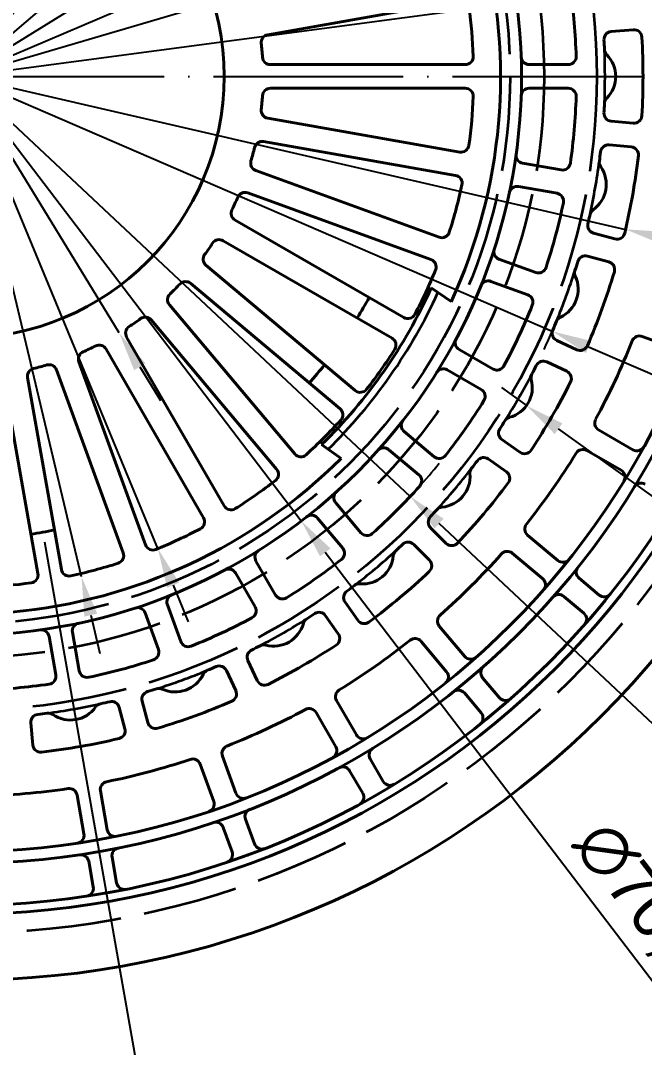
# Model space of a CAD drawing. Header units: millimetres. Extents: x 3180 to 3591, y 1531 to 1821.
# Drawn here: x 3494.5 to 3534, y 1628.3 to 1693.2 of the extents above; entities that cross this region are included whole.
import ezdxf

# ---------------------------------------------------------------- set-up
doc = ezdxf.new("R2010")
doc.units = ezdxf.units.MM
doc.linetypes.add('ACAD_ISO02W100', pattern=[15, 12, -3])
doc.linetypes.add('ACAD_ISO04W100', pattern=[30, 24, -3, 0, -3])
for name, color, linetype, lineweight in [('AM_0', 7, 'Continuous', 40), ('AM_4', 1, 'ACAD_ISO04W100', 25), ('AM_5', 3, 'Continuous', 25), ('AM_7', 4, 'Continuous', 35), ('AM_8', 40, 'ACAD_ISO02W100', 35)]:
    doc.layers.add(name, color=color, linetype=linetype, lineweight=lineweight)
doc.styles.get("Standard").update_dxf_attribs({"font": 'arial.ttf'})
doc.dimstyles.new('ISO-25', dxfattribs={"dimtxt": 3, "dimasz": 2.5, "dimexe": 1.25, "dimexo": 0.625, "dimtad": 1, "dimtxsty": 'Standard', "dimcen": 2.5, "dimadec": 0, "dimazin": 0, "dimtfac": 1, "dimtmove": 0, "dimatfit": 3, "dimfxl": 1, "dimarcsym": 0})

# ---------------------------------------------------------------- blocks, each defined once
blk = doc.blocks.new('*D16')
at = {"layer": 'AM_5', "color": 0, "lineweight": -2}
for p, q in [((3543.353, 1755.124), (3528.158, 1736.161)), ((3455.15, 1645.054), (3526.594, 1734.21)), ((3453.587, 1643.103), (3452.023, 1641.153))]:
    blk.add_line(p, q, dxfattribs=at)
at = {"layer": 'AM_5', "color": 0}
for points in [[(3527.832, 1736.422), (3528.483, 1735.901), (3526.594, 1734.21)], [(3453.261, 1643.364), (3453.912, 1642.843), (3455.15, 1645.054)]]:
    blk.add_solid(points, dxfattribs=at)
at = {"layer": 'Defpoints', "color": 0}
for p in [(3526.594, 1734.21), (3455.15, 1645.054)]:
    blk.add_point(p, dxfattribs=at)
at = {"layer": 'AM_5', "color": 0, "insert": (3536.108, 1750.043), "char_height": 3, "attachment_point": 5, "rotation": 51.29332}
blk.add_mtext('∅114,25', dxfattribs=at)
blk = doc.blocks.new('*D17')
at = {"layer": 'AM_5', "color": 0, "lineweight": -2}
for p, q in [((3548.47, 1738.975), (3532.982, 1725.707)), ((3450.66, 1655.184), (3531.084, 1724.081)), ((3448.762, 1653.557), (3446.863, 1651.931))]:
    blk.add_line(p, q, dxfattribs=at)
at = {"layer": 'AM_5', "color": 0}
for points in [[(3532.711, 1726.024), (3533.254, 1725.391), (3531.084, 1724.081)], [(3448.491, 1653.874), (3449.033, 1653.241), (3450.66, 1655.184)]]:
    blk.add_solid(points, dxfattribs=at)
at = {"layer": 'Defpoints', "color": 0}
for p in [(3531.084, 1724.081), (3450.66, 1655.184)]:
    blk.add_point(p, dxfattribs=at)
at = {"layer": 'AM_5', "color": 0, "insert": (3541.298, 1736.093), "char_height": 3, "attachment_point": 5, "rotation": 40.58606}
blk.add_mtext('∅105,9', dxfattribs=at)
blk = doc.blocks.new('*D18')
at = {"layer": 'AM_5', "color": 0, "lineweight": -2}
for p, q in [((3555.195, 1729.475), (3537.544, 1718.542)), ((3446.326, 1662.039), (3535.419, 1717.225)), ((3444.2, 1660.723), (3442.075, 1659.406))]:
    blk.add_line(p, q, dxfattribs=at)
at = {"layer": 'AM_5', "color": 0}
for points in [[(3537.324, 1718.896), (3537.763, 1718.187), (3535.419, 1717.225)], [(3443.981, 1661.077), (3444.42, 1660.369), (3446.326, 1662.039)]]:
    blk.add_solid(points, dxfattribs=at)
at = {"layer": 'Defpoints', "color": 0}
for p in [(3535.419, 1717.225), (3446.326, 1662.039)]:
    blk.add_point(p, dxfattribs=at)
at = {"layer": 'AM_5', "color": 0, "insert": (3547.666, 1727.725), "char_height": 3, "attachment_point": 5, "rotation": 31.77487}
blk.add_mtext('∅104,8', dxfattribs=at)
blk = doc.blocks.new('*D19')
at = {"layer": 'AM_5', "color": 0, "lineweight": -2}
for p, q in [((3558.87, 1718.598), (3538.942, 1710.109)), ((3445.102, 1670.135), (3536.642, 1709.129)), ((3442.802, 1669.155), (3440.502, 1668.176))]:
    blk.add_line(p, q, dxfattribs=at)
at = {"layer": 'AM_5', "color": 0}
for points in [[(3538.779, 1710.493), (3539.106, 1709.726), (3536.642, 1709.129)], [(3442.638, 1669.539), (3442.965, 1668.772), (3445.102, 1670.135)]]:
    blk.add_solid(points, dxfattribs=at)
at = {"layer": 'Defpoints', "color": 0}
for p in [(3536.642, 1709.129), (3445.102, 1670.135)]:
    blk.add_point(p, dxfattribs=at)
at = {"layer": 'AM_5', "color": 0, "insert": (3552.228, 1718.461), "char_height": 3, "attachment_point": 5, "rotation": 23.07293}
blk.add_mtext('∅99,5', dxfattribs=at)
blk = doc.blocks.new('*D20')
at = {"layer": 'AM_5', "color": 0, "lineweight": -2}
for p, q in [((3560.388, 1710.103), (3540.275, 1704.18)), ((3443.868, 1675.791), (3537.876, 1703.474)), ((3441.47, 1675.084), (3439.071, 1674.378))]:
    blk.add_line(p, q, dxfattribs=at)
at = {"layer": 'AM_5', "color": 0}
for points in [[(3540.157, 1704.58), (3540.392, 1703.78), (3537.876, 1703.474)], [(3441.352, 1675.484), (3441.587, 1674.685), (3443.868, 1675.791)]]:
    blk.add_solid(points, dxfattribs=at)
at = {"layer": 'Defpoints', "color": 0}
for p in [(3537.876, 1703.474), (3443.868, 1675.791)]:
    blk.add_point(p, dxfattribs=at)
at = {"layer": 'AM_5', "color": 0, "insert": (3555.526, 1711.007), "char_height": 3, "attachment_point": 5, "rotation": 16.4084}
blk.add_mtext('∅98', dxfattribs=at)
blk = doc.blocks.new('*D21')
at = {"layer": 'AM_5', "color": 0, "lineweight": -2}
for p, q in [((3561.642, 1699.084), (3538.45, 1695.987)), ((3445.773, 1683.609), (3535.972, 1695.656)), ((3443.295, 1683.278), (3440.817, 1682.947))]:
    blk.add_line(p, q, dxfattribs=at)
at = {"layer": 'AM_5', "color": 0}
for points in [[(3538.394, 1696.4), (3538.505, 1695.574), (3535.972, 1695.656)], [(3443.239, 1683.691), (3443.35, 1682.865), (3445.773, 1683.609)]]:
    blk.add_solid(points, dxfattribs=at)
at = {"layer": 'Defpoints', "color": 0}
for p in [(3535.972, 1695.656), (3445.773, 1683.609)]:
    blk.add_point(p, dxfattribs=at)
at = {"layer": 'AM_5', "color": 0, "insert": (3557.265, 1700.76), "char_height": 3, "attachment_point": 5, "rotation": 7.60741}
blk.add_mtext('∅91', dxfattribs=at)
blk = doc.blocks.new('*D23')
at = {"layer": 'AM_5', "color": 0, "lineweight": -2}
for p, q in [((3446.537, 1699.86), (3444.101, 1700.422)), ((3448.973, 1699.298), (3532.772, 1679.966)), ((3559.739, 1673.745), (3535.208, 1679.404))]:
    blk.add_line(p, q, dxfattribs=at)
at = {"layer": 'AM_5', "color": 0}
for points in [[(3446.63, 1700.266), (3446.443, 1699.454), (3448.973, 1699.298)], [(3535.301, 1679.81), (3535.114, 1678.998), (3532.772, 1679.966)]]:
    blk.add_solid(points, dxfattribs=at)
at = {"layer": 'Defpoints', "color": 0}
for p in [(3448.973, 1699.298), (3532.772, 1679.966)]:
    blk.add_point(p, dxfattribs=at)
at = {"layer": 'AM_5', "color": 0, "insert": (3555.951, 1676.918), "char_height": 3, "attachment_point": 5, "rotation": 347.00918}
blk.add_mtext('∅86', dxfattribs=at)
blk = doc.blocks.new('*D24')
at = {"layer": 'AM_5', "color": 0, "lineweight": -2}
for p, q in [((3451.31, 1706.733), (3449.015, 1707.725)), ((3453.605, 1705.742), (3528.139, 1673.523)), ((3557.263, 1660.934), (3530.434, 1672.531))]:
    blk.add_line(p, q, dxfattribs=at)
blk.add_arc((3490.872, 1689.632), 40.6, 334.85898, 336.70968, dxfattribs=at)
at = {"layer": 'AM_5', "color": 0}
for points in [[(3451.475, 1707.116), (3451.145, 1706.351), (3453.605, 1705.742)], [(3530.599, 1672.914), (3530.269, 1672.149), (3528.139, 1673.523)]]:
    blk.add_solid(points, dxfattribs=at)
at = {"layer": 'Defpoints', "color": 0}
for p in [(3453.605, 1705.742), (3528.139, 1673.523)]:
    blk.add_point(p, dxfattribs=at)
at = {"layer": 'AM_5', "color": 0, "insert": (3552.612, 1665.643), "char_height": 3, "attachment_point": 5, "rotation": 336.62301}
blk.add_mtext('∅81,2', dxfattribs=at)
blk = doc.blocks.new('*D25')
at = {"layer": 'AM_5', "color": 0, "lineweight": -2}
for p, q in [((3524.927, 1669.971), (3526.51, 1668.829)), ((3549.956, 1651.929), (3528.538, 1667.367))]:
    blk.add_line(p, q, dxfattribs=at)
at = {"layer": 'AM_5', "color": 0}
blk.add_solid([(3528.782, 1667.705), (3528.295, 1667.029), (3526.51, 1668.829)], dxfattribs=at)
at = {"layer": 'Defpoints', "color": 0}
for p in [(3524.927, 1669.971), (3526.51, 1668.829)]:
    blk.add_point(p, dxfattribs=at)
at = {"layer": 'AM_5', "color": 0, "insert": (3546.535, 1657.388), "char_height": 3, "attachment_point": 5, "rotation": 324.21471}
blk.add_mtext('R1,95', dxfattribs=at)
blk = doc.blocks.new('*D26')
at = {"layer": 'AM_5', "color": 0, "lineweight": -2}
for p, q in [((3460.754, 1717.892), (3458.931, 1719.603)), ((3462.577, 1716.182), (3519.167, 1663.083)), ((3543.471, 1640.278), (3520.99, 1661.372))]:
    blk.add_line(p, q, dxfattribs=at)
blk.add_arc((3490.872, 1689.632), 38.8, 314.97695, 320.94736, dxfattribs=at)
at = {"layer": 'AM_5', "color": 0}
for points in [[(3461.039, 1718.196), (3460.469, 1717.588), (3462.577, 1716.182)], [(3521.275, 1661.676), (3520.705, 1661.068), (3519.167, 1663.083)]]:
    blk.add_solid(points, dxfattribs=at)
at = {"layer": 'Defpoints', "color": 0}
for p in [(3462.577, 1716.182), (3519.167, 1663.083)]:
    blk.add_point(p, dxfattribs=at)
at = {"layer": 'AM_5', "color": 0, "insert": (3540.68, 1646.294), "char_height": 3, "attachment_point": 5, "rotation": 316.8228}
blk.add_mtext('∅77,6', dxfattribs=at)
blk = doc.blocks.new('*D27')
at = {"layer": 'AM_5', "color": 0, "lineweight": -2}
for p, q in [((3467.944, 1719.716), (3466.429, 1721.704)), ((3469.459, 1717.728), (3512.285, 1661.537)), ((3537.03, 1629.068), (3513.8, 1659.548))]:
    blk.add_line(p, q, dxfattribs=at)
at = {"layer": 'AM_5', "color": 0}
for points in [[(3468.275, 1719.969), (3467.613, 1719.463), (3469.459, 1717.728)], [(3514.132, 1659.801), (3513.469, 1659.296), (3512.285, 1661.537)]]:
    blk.add_solid(points, dxfattribs=at)
at = {"layer": 'Defpoints', "color": 0}
for p in [(3469.459, 1717.728), (3512.285, 1661.537)]:
    blk.add_point(p, dxfattribs=at)
at = {"layer": 'AM_5', "color": 0, "insert": (3534.557, 1636.4), "char_height": 3, "attachment_point": 5, "rotation": 307.31251}
blk.add_mtext('∅70,65', dxfattribs=at)
blk = doc.blocks.new('*D64')
at = {"layer": 'AM_5', "color": 0, "lineweight": -2}
for p, q in [((3474.867, 1756.802), (3482.76, 1723.679)), ((3498.405, 1658.017), (3483.339, 1721.247)), ((3498.985, 1655.585), (3499.564, 1653.154))]:
    blk.add_line(p, q, dxfattribs=at)
blk.add_arc((3490.872, 1689.632), 32.5, 96.83025, 105.60591, dxfattribs=at)
at = {"layer": 'AM_5', "color": 0}
for points in [[(3483.165, 1723.776), (3482.354, 1723.583), (3483.339, 1721.247)], [(3499.39, 1655.682), (3498.579, 1655.489), (3498.405, 1658.017)]]:
    blk.add_solid(points, dxfattribs=at)
at = {"layer": 'Defpoints', "color": 0}
for p in [(3483.339, 1721.247), (3498.405, 1658.017)]:
    blk.add_point(p, dxfattribs=at)
at = {"layer": 'AM_5', "color": 0, "insert": (3478.071, 1753.025), "char_height": 3, "attachment_point": 5, "rotation": 283.40222}
blk.add_mtext('∅65', dxfattribs=at)
blk = doc.blocks.new('*D65')
at = {"layer": 'AM_5', "color": 0, "lineweight": -2}
for p, q in [((3463.426, 1755.923), (3477.56, 1721.785)), ((3503.228, 1659.789), (3478.516, 1719.476)), ((3504.184, 1657.479), (3505.14, 1655.169))]:
    blk.add_line(p, q, dxfattribs=at)
at = {"layer": 'AM_5', "color": 0}
for points in [[(3477.945, 1721.945), (3477.175, 1721.626), (3478.516, 1719.476)], [(3504.569, 1657.638), (3503.799, 1657.32), (3503.228, 1659.789)]]:
    blk.add_solid(points, dxfattribs=at)
at = {"layer": 'Defpoints', "color": 0}
for p in [(3478.516, 1719.476), (3503.228, 1659.789)]:
    blk.add_point(p, dxfattribs=at)
at = {"layer": 'AM_5', "color": 0, "insert": (3468.068, 1751.187), "char_height": 3, "attachment_point": 5, "rotation": 292.49056}
blk.add_mtext('∅64,6', dxfattribs=at)
blk = doc.blocks.new('*D66')
at = {"layer": 'AM_5', "color": 0, "lineweight": -2}
for p, q in [((3453.558, 1750.696), (3479.662, 1707.978)), ((3500.779, 1673.42), (3480.965, 1705.845)), ((3502.083, 1671.286), (3503.386, 1669.153))]:
    blk.add_line(p, q, dxfattribs=at)
blk.add_arc((3490.872, 1689.632), 19, 118.2094, 125.19696, dxfattribs=at)
at = {"layer": 'AM_5', "color": 0}
for points in [[(3480.017, 1708.195), (3479.306, 1707.761), (3480.965, 1705.845)], [(3502.438, 1671.504), (3501.727, 1671.069), (3500.779, 1673.42)]]:
    blk.add_solid(points, dxfattribs=at)
at = {"layer": 'Defpoints', "color": 0}
for p in [(3480.965, 1705.845), (3500.779, 1673.42)]:
    blk.add_point(p, dxfattribs=at)
at = {"layer": 'AM_5', "color": 0, "insert": (3457.769, 1748.102), "char_height": 3, "attachment_point": 5, "rotation": 301.42751}
blk.add_mtext('∅38', dxfattribs=at)
blk = doc.blocks.new('*D69')
at = {"layer": 'AM_5', "color": 0, "lineweight": -2}
for p, q in [((3496.06, 1660.211), (3504.472, 1612.505)), ((3490.872, 1623.752), (3490.872, 1611.316)), ((3488.372, 1612.606), (3471.777, 1613.145))]:
    blk.add_line(p, q, dxfattribs=at)
for start, end in [(271.85872, 278.14128), (268.14128, 270)]:
    blk.add_arc((3490.872, 1689.632), 77.067, start, end, dxfattribs=at)
at = {"layer": 'AM_5', "color": 0}
for points in [[(3501.72, 1613.754), (3501.852, 1612.931), (3504.255, 1613.736)], [(3493.379, 1612.189), (3493.365, 1613.023), (3490.872, 1612.566)]]:
    blk.add_solid(points, dxfattribs=at)
at = {"layer": 'Defpoints', "color": 0}
for p in [(3490.872, 1754.888), (3490.872, 1689.632), (3495.951, 1660.827), (3490.872, 1624.377), (3499.819, 1613.087)]:
    blk.add_point(p, dxfattribs=at)
at = {"layer": 'AM_5', "color": 0, "insert": (3480.159, 1615.466), "char_height": 3, "attachment_point": 5, "rotation": 358.14128}
blk.add_mtext('(36x)10%%d', dxfattribs=at)

msp = doc.modelspace()

# ---------------------------------------------------------------- linework, layer by layer
at = {"layer": 'AM_0'}
for p, q in [((3522.295, 1694.411), (3510.167, 1692.273)), ((3533.257, 1692.588), (3531.862, 1692.466)), ((3522.647, 1690.382), (3510.332, 1690.382)), ((3529.152, 1690.382), (3526.675, 1690.382)), ((3522.647, 1688.882), (3510.332, 1688.882)), ((3529.152, 1688.882), (3526.675, 1688.882)), ((3522.295, 1684.853), (3510.167, 1686.992)), ((3533.257, 1686.677), (3531.862, 1686.799)), ((3522.035, 1683.376), (3509.906, 1685.514)), ((3533.127, 1685.183), (3531.731, 1685.305)), ((3520.988, 1679.469), (3509.415, 1683.681)), ((3528.701, 1683.724), (3526.262, 1684.154)), ((3528.44, 1682.246), (3526.001, 1682.677)), ((3520.475, 1678.06), (3508.902, 1682.272)), ((3518.765, 1674.394), (3508.1, 1680.552)), ((3532.1, 1679.362), (3530.747, 1679.724)), ((3518.015, 1673.095), (3507.35, 1679.253)), ((3527.1, 1677.245), (3524.773, 1678.092)), ((3531.712, 1677.913), (3530.359, 1678.275)), ((3515.696, 1669.782), (3506.261, 1677.698)), ((3514.731, 1668.633), (3505.297, 1676.549)), ((3526.587, 1675.835), (3524.26, 1676.682)), ((3521.749, 1675.398), (3520.499, 1676.273)), ((3511.871, 1665.773), (3503.955, 1675.207)), ((3510.722, 1664.809), (3502.806, 1674.243)), ((3507.409, 1662.489), (3501.252, 1673.155)), ((3529.69, 1672.358), (3528.421, 1672.95)), ((3536.176, 1672.345), (3533.825, 1673.2)), ((3506.11, 1661.739), (3499.953, 1672.405)), ((3524.398, 1671.142), (3522.254, 1672.38)), ((3502.445, 1660.03), (3498.233, 1671.602)), ((3529.057, 1670.999), (3527.787, 1671.591)), ((3501.035, 1659.517), (3496.823, 1671.089)), ((3523.648, 1669.843), (3521.504, 1671.081)), ((3495.651, 1658.209), (3493.513, 1670.338)), ((3497.128, 1658.47), (3494.99, 1670.598)), ((3520.678, 1665.601), (3518.781, 1667.193)), ((3533.235, 1666.04), (3531.07, 1667.29)), ((3514.809, 1665.486), (3513.559, 1666.361)), ((3526.101, 1665.88), (3524.954, 1666.684)), ((3519.714, 1664.452), (3517.817, 1666.044)), ((3525.241, 1664.651), (3524.093, 1665.455)), ((3532.485, 1664.741), (3530.32, 1665.991)), ((3516.052, 1660.79), (3514.46, 1662.688)), ((3514.903, 1659.826), (3513.311, 1661.723)), ((3521.441, 1660.124), (3520.451, 1661.114)), ((3528.495, 1659.042), (3526.579, 1660.649)), ((3520.381, 1659.063), (3519.39, 1660.053)), ((3510.662, 1656.856), (3509.423, 1659.001)), ((3527.531, 1657.893), (3525.615, 1659.5)), ((3509.363, 1656.106), (3508.124, 1658.251)), ((3531.1, 1656.856), (3529.836, 1657.917)), ((3515.853, 1655.264), (3515.05, 1656.411)), ((3530.136, 1655.707), (3528.872, 1656.768)), ((3530.531, 1655.376), (3531.495, 1656.525)), ((3503.26, 1653.404), (3502.413, 1655.732)), ((3504.669, 1653.917), (3503.822, 1656.245)), ((3514.624, 1654.403), (3513.821, 1655.551)), ((3498.258, 1652.064), (3497.828, 1654.503)), ((3522.611, 1652.974), (3521.004, 1654.889)), ((3496.781, 1651.804), (3496.351, 1654.243)), ((3521.462, 1652.009), (3519.855, 1653.925)), ((3509.505, 1651.448), (3508.913, 1652.717)), ((3508.146, 1650.814), (3507.554, 1652.083)), ((3524.798, 1650.368), (3523.737, 1651.633)), ((3523.649, 1649.404), (3522.588, 1650.668)), ((3502.592, 1648.792), (3502.229, 1650.145)), ((3515.764, 1648.019), (3514.513, 1650.185)), ((3523.98, 1649.009), (3525.129, 1649.974)), ((3501.143, 1648.404), (3500.78, 1649.757)), ((3514.464, 1647.269), (3513.214, 1649.435)), ((3495.322, 1647.378), (3495.2, 1648.773)), ((3508.159, 1644.329), (3507.304, 1646.679)), ((3506.75, 1643.816), (3505.894, 1646.166)), ((3517.464, 1645.074), (3516.639, 1646.503)), ((3516.165, 1644.324), (3515.34, 1645.753)), ((3498.553, 1641.755), (3498.118, 1644.218)), ((3500.03, 1642.015), (3499.596, 1644.478)), ((3516.423, 1643.878), (3517.722, 1644.628)), ((3507.913, 1640.62), (3507.348, 1642.171)), ((3509.323, 1641.133), (3508.758, 1642.684)), ((3500.62, 1638.666), (3500.334, 1640.291)), ((3508.089, 1640.136), (3509.499, 1640.649)), ((3499.143, 1638.405), (3498.857, 1640.031)), ((3499.233, 1637.898), (3500.71, 1638.159))]:
    msp.add_line(p, q, dxfattribs=at)
for radius in [57.125, 52.95, 52.4, 49.75, 49, 35.325, 16.542]:
    msp.add_circle((3490.872, 1689.632), radius, dxfattribs=at)
for centre, radius, start, end in [((3490.872, 1689.632), 34, 335.24986, 14.75014), ((3490.872, 1689.632), 38.8, 1.87028, 8.12972), ((3490.872, 1689.632), 32.3, 2.25277, 7.74723), ((3510.253, 1691.78), 0.5, 100, 186.32467), ((3531.906, 1691.967), 0.5, 95, 183.25716), ((3533.301, 1692.09), 0.5, 3.31459, 95), ((3490.872, 1689.632), 43, 356.68541, 3.31459), ((3490.872, 1689.632), 19, 3.67533, 6.32467), ((3490.872, 1689.632), 19, 3.67533, 6.32467), ((3490.872, 1689.632), 40.6, 2.40831, 3.25716), ((3510.332, 1690.882), 0.5, 183.67533, 270), ((3522.647, 1690.882), 0.5, 270, 2.25277), ((3526.675, 1690.882), 0.5, 181.99956, 270), ((3529.152, 1690.882), 0.5, 270, 1.87028), ((3531.936, 1691.359), 0.5, 182.40831, 224.7697), ((3530.195, 1689.632), 1.952, 315.2303, 44.7697), ((3510.332, 1688.382), 0.5, 90, 176.32467), ((3522.647, 1688.382), 0.5, 357.74723, 90), ((3526.675, 1688.382), 0.5, 90, 178.00044), ((3529.152, 1688.382), 0.5, 358.12972, 90), ((3490.872, 1689.632), 19, 353.67533, 356.32467), ((3490.872, 1689.632), 32.3, 352.25277, 357.74723), ((3490.872, 1689.632), 38.8, 351.87028, 358.12972), ((3531.936, 1687.905), 0.5, 135.2303, 177.59169), ((3510.253, 1687.484), 0.5, 173.67533, 260), ((3490.872, 1689.632), 40.6, 356.74284, 357.59169), ((3531.906, 1687.297), 0.5, 176.74284, 265), ((3533.301, 1687.175), 0.5, 265, 356.68541), ((3490.872, 1689.632), 19, 343.67533, 346.32467), ((3509.819, 1685.022), 0.5, 80, 166.32467), ((3522.382, 1685.346), 0.5, 260, 352.25277), ((3531.688, 1684.807), 0.5, 85, 173.25716), ((3533.083, 1684.685), 0.5, 353.31459, 85), ((3509.586, 1684.151), 0.5, 163.67533, 250), ((3526.348, 1684.646), 0.5, 171.99956, 260), ((3531.612, 1684.202), 0.5, 172.40831, 214.7697), ((3490.872, 1689.632), 40.6, 352.40831, 353.25716), ((3490.872, 1689.632), 43, 346.68541, 353.31459), ((3528.788, 1684.216), 0.5, 260, 351.87028), ((3529.597, 1682.804), 1.952, 305.2303, 34.7697), ((3521.948, 1682.884), 0.5, 347.74723, 80), ((3490.872, 1689.632), 32.3, 342.25277, 347.74723), ((3525.914, 1682.184), 0.5, 80, 168.00044), ((3490.872, 1689.632), 19, 333.67533, 336.32467), ((3508.731, 1681.802), 0.5, 70, 156.32467), ((3528.353, 1681.754), 0.5, 348.12972, 80), ((3508.35, 1680.985), 0.5, 153.67533, 240), ((3490.872, 1689.632), 38.8, 341.87028, 348.12972), ((3531.012, 1680.801), 0.5, 125.2303, 167.59169), ((3490.872, 1689.632), 40.6, 346.74284, 347.59169), ((3521.159, 1679.939), 0.5, 250, 342.25277), ((3530.877, 1680.207), 0.5, 166.74284, 255), ((3532.23, 1679.845), 0.5, 255, 346.68541), ((3490.872, 1689.632), 19, 323.67533, 326.32467), ((3507.1, 1678.82), 0.5, 60, 146.32467), ((3524.944, 1678.561), 0.5, 161.99956, 250), ((3506.583, 1678.081), 0.5, 143.67533, 230), ((3520.304, 1677.59), 0.5, 337.74723, 70), ((3490.872, 1689.632), 40.6, 342.40831, 343.25716), ((3530.23, 1677.792), 0.5, 75, 163.25716), ((3531.583, 1677.43), 0.5, 343.31459, 75), ((3490.872, 1689.632), 32.3, 332.25277, 337.74723), ((3527.271, 1677.714), 0.5, 250, 341.87028), ((3530.05, 1677.211), 0.5, 162.40831, 204.7697), ((3490.872, 1689.632), 43, 336.68541, 343.31459), ((3490.872, 1689.632), 19, 313.67533, 316.32467), ((3504.976, 1676.166), 0.5, 50, 136.32467), ((3524.089, 1676.212), 0.5, 70, 158.00044), ((3527.823, 1676.183), 1.952, 295.2303, 24.7697), ((3504.338, 1675.529), 0.5, 133.67533, 220), ((3490.872, 1689.632), 32.5, 314.27159, 335.72841), ((3526.416, 1675.365), 0.5, 338.12972, 70), ((3490.872, 1689.632), 29.25, 328.53072, 331.46928), ((3490.872, 1689.632), 38.8, 331.87028, 338.12972), ((3519.015, 1674.827), 0.5, 240, 332.25277), ((3490.872, 1689.632), 19, 303.67533, 306.32467), ((3502.423, 1673.922), 0.5, 40, 126.32467), ((3490.872, 1689.632), 40.6, 336.74284, 337.59169), ((3528.869, 1673.965), 0.5, 115.2303, 157.59169), ((3501.685, 1673.405), 0.5, 123.67533, 210), ((3528.632, 1673.404), 0.5, 156.74284, 245), ((3533.654, 1672.731), 0.5, 70, 158.44286), ((3490.872, 1689.632), 19, 293.67533, 296.32467), ((3499.519, 1672.155), 0.5, 30, 116.32467), ((3517.765, 1672.662), 0.5, 327.74723, 60), ((3522.504, 1672.813), 0.5, 151.99956, 240), ((3529.902, 1672.812), 0.5, 245, 336.68541), ((3490.872, 1689.632), 45.5, 331.55714, 338.44286), ((3498.702, 1671.773), 0.5, 113.67533, 200), ((3490.872, 1689.632), 32.3, 322.25277, 327.74723), ((3490.872, 1689.632), 19, 283.67533, 286.32467), ((3496.353, 1670.918), 0.5, 20, 106.32467), ((3490.872, 1689.632), 29.25, 318.53072, 321.46928), ((3524.648, 1671.575), 0.5, 240, 331.87028), ((3490.872, 1689.632), 40.6, 332.40831, 333.25716), ((3527.576, 1671.138), 0.5, 65, 153.25716), ((3495.482, 1670.685), 0.5, 103.67533, 190), ((3521.254, 1670.648), 0.5, 60, 148.00044), ((3527.298, 1670.596), 0.5, 152.40831, 194.7697), ((3528.845, 1670.546), 0.5, 333.31459, 65), ((3524.927, 1669.971), 1.952, 285.2303, 14.7697), ((3490.872, 1689.632), 43, 326.68541, 333.31459), ((3516.017, 1670.165), 0.5, 230, 322.25277), ((3523.398, 1669.41), 0.5, 328.12972, 60), ((3490.872, 1689.632), 38.8, 321.87028, 328.12972), ((3514.41, 1668.25), 0.5, 317.74723, 50), ((3525.571, 1667.605), 0.5, 105.2303, 147.59169), ((3490.872, 1689.632), 32.3, 312.25277, 317.74723), ((3519.102, 1667.576), 0.5, 141.99956, 230), ((3490.872, 1689.632), 40.6, 326.74284, 327.59169), ((3531.32, 1667.723), 0.5, 151.55714, 240), ((3525.241, 1667.093), 0.5, 146.74284, 235), ((3517.495, 1665.661), 0.5, 50, 138.00044), ((3533.485, 1666.473), 0.5, 240, 331.47686), ((3490.872, 1689.632), 34, 275.24986, 314.75014), ((3512.254, 1666.094), 0.5, 220, 312.25277), ((3521, 1665.984), 0.5, 230, 321.87028), ((3523.807, 1665.045), 0.5, 55, 143.25716), ((3526.388, 1666.29), 0.5, 235, 326.68541), ((3490.872, 1689.632), 45.5, 321.55714, 328.44286), ((3530.07, 1665.558), 0.5, 60, 148.44286), ((3510.339, 1664.487), 0.5, 307.74723, 40), ((3523.439, 1664.56), 0.5, 142.40831, 184.7697), ((3490.872, 1689.632), 40.6, 322.40831, 323.25716), ((3519.393, 1664.069), 0.5, 318.12972, 50), ((3520.995, 1664.356), 1.952, 275.2303, 4.7697), ((3524.954, 1664.242), 0.5, 323.31459, 55), ((3532.235, 1664.308), 0.5, 328.52314, 60), ((3490.872, 1689.632), 32.3, 302.25277, 307.74723), ((3490.872, 1689.632), 38.8, 311.87028, 318.12972), ((3490.872, 1689.632), 43, 316.68541, 323.31459), ((3533.751, 1663.433), 0.5, 60, 148.57458), ((3514.843, 1663.009), 0.5, 131.99956, 220), ((3507.842, 1662.739), 0.5, 210, 302.25277), ((3490.872, 1689.632), 40.6, 316.74284, 317.59169), ((3521.219, 1661.914), 0.5, 95.2303, 137.59169), ((3505.677, 1661.489), 0.5, 297.74723, 30), ((3512.928, 1661.402), 0.5, 40, 128.00044), ((3520.805, 1661.468), 0.5, 136.74284, 225), ((3490.872, 1689.632), 29.25, 278.53072, 281.46928), ((3490.872, 1689.632), 32.3, 292.25277, 297.74723), ((3526.901, 1661.033), 0.5, 141.55714, 230), ((3516.436, 1661.112), 0.5, 220, 311.87028), ((3502.915, 1660.201), 0.5, 200, 292.25277), ((3509.856, 1659.251), 0.5, 121.99956, 210), ((3514.52, 1659.505), 0.5, 308.12972, 40), ((3518.59, 1659.286), 0.5, 132.40831, 174.7697), ((3490.872, 1689.632), 40.6, 312.40831, 313.25716), ((3519.037, 1659.7), 0.5, 45, 133.25716), ((3521.795, 1660.477), 0.5, 225, 316.68541), ((3525.294, 1659.117), 0.5, 50, 138.44286), ((3500.565, 1659.346), 0.5, 287.74723, 20), ((3490.872, 1689.632), 38.8, 301.87028, 308.12972), ((3516.148, 1659.509), 1.952, 265.2303, 354.7697), ((3520.027, 1658.709), 0.5, 313.31459, 45), ((3490.872, 1689.632), 45.5, 311.55714, 318.44286), ((3528.816, 1659.425), 0.5, 230, 321.47686), ((3497.621, 1658.557), 0.5, 190, 282.25277), ((3490.872, 1689.632), 32.3, 282.25277, 287.74723), ((3507.691, 1658.001), 0.5, 30, 118.00044), ((3490.872, 1689.632), 43, 306.68541, 313.31459), ((3530.157, 1658.3), 0.5, 141.42542, 230), ((3495.159, 1658.123), 0.5, 277.74723, 10), ((3527.209, 1657.51), 0.5, 318.52314, 50), ((3490.872, 1689.632), 32.3, 272.25277, 277.74723), ((3515.459, 1656.698), 0.5, 126.74284, 215), ((3490.872, 1689.632), 40.6, 306.74284, 307.59169), ((3515.944, 1657.066), 0.5, 85.2303, 127.59169), ((3504.292, 1656.416), 0.5, 111.99956, 200), ((3511.095, 1657.106), 0.5, 210, 301.87028), ((3528.55, 1656.385), 0.5, 50, 138.57458), ((3531.422, 1657.239), 0.5, 230, 321.38009), ((3501.943, 1655.561), 0.5, 20, 108.00044), ((3508.93, 1655.856), 0.5, 298.12972, 30), ((3513.411, 1655.264), 0.5, 35, 123.25716), ((3529.815, 1655.324), 0.5, 318.61991, 50), ((3498.32, 1654.59), 0.5, 101.99956, 190), ((3490.872, 1689.632), 38.8, 291.87028, 298.12972), ((3510.533, 1655.578), 1.952, 255.2303, 344.7697), ((3512.9, 1654.934), 0.5, 122.40831, 164.7697), ((3490.872, 1689.632), 40.6, 302.40831, 303.25716), ((3516.262, 1655.55), 0.5, 215, 306.68541), ((3521.387, 1655.211), 0.5, 131.55714, 220), ((3495.858, 1654.156), 0.5, 10, 98.00044), ((3505.139, 1654.088), 0.5, 200, 291.87028), ((3514.215, 1654.116), 0.5, 303.31459, 35), ((3490.872, 1689.632), 45.5, 301.55714, 308.44286), ((3519.472, 1653.604), 0.5, 40, 128.44286), ((3502.79, 1653.233), 0.5, 288.12972, 20), ((3509.367, 1652.929), 0.5, 116.74284, 205), ((3490.872, 1689.632), 40.6, 296.74284, 297.59169), ((3509.908, 1653.207), 0.5, 75.2303, 117.59169), ((3490.872, 1689.632), 43, 296.68541, 303.31459), ((3490.872, 1689.632), 38.8, 281.87028, 288.12972), ((3522.994, 1653.295), 0.5, 220, 311.47686), ((3498.75, 1652.151), 0.5, 190, 281.87028), ((3504.321, 1652.681), 1.952, 245.2303, 334.7697), ((3506.54, 1651.636), 0.5, 112.40831, 154.7697), ((3490.872, 1689.632), 40.6, 292.40831, 293.25716), ((3507.101, 1651.872), 0.5, 25, 113.25716), ((3521.079, 1651.688), 0.5, 308.52314, 40), ((3524.12, 1651.954), 0.5, 131.42542, 220), ((3490.872, 1689.632), 38.8, 271.87028, 278.12972), ((3496.288, 1651.717), 0.5, 278.12972, 10), ((3509.958, 1651.659), 0.5, 205, 296.68541), ((3502.712, 1650.275), 0.5, 106.74284, 195), ((3490.872, 1689.632), 40.6, 286.74284, 287.59169), ((3503.294, 1650.454), 0.5, 65.2303, 107.59169), ((3507.693, 1650.603), 0.5, 293.31459, 25), ((3514.946, 1650.435), 0.5, 121.55714, 210), ((3522.205, 1650.347), 0.5, 40, 128.57458), ((3499.704, 1649.492), 0.5, 102.40831, 144.7697), ((3490.872, 1689.632), 40.6, 282.40831, 283.25716), ((3500.297, 1649.628), 0.5, 15, 103.25716), ((3490.872, 1689.632), 43, 286.68541, 293.31459), ((3525.181, 1650.69), 0.5, 220, 311.38009), ((3495.698, 1648.817), 0.5, 96.74284, 185), ((3490.872, 1689.632), 40.6, 276.74284, 277.59169), ((3496.302, 1648.893), 0.5, 55.2303, 97.59169), ((3497.7, 1650.907), 1.952, 235.2303, 324.7697), ((3490.872, 1689.632), 45.5, 291.55714, 298.44286), ((3512.781, 1649.185), 0.5, 30, 118.44286), ((3523.266, 1649.083), 0.5, 308.61991, 40), ((3503.075, 1648.922), 0.5, 195, 286.68541), ((3500.66, 1648.275), 0.5, 283.31459, 15), ((3516.197, 1648.269), 0.5, 210, 301.47686), ((3495.82, 1647.421), 0.5, 185, 276.68541), ((3490.872, 1689.632), 43, 276.68541, 283.31459), ((3507.774, 1646.85), 0.5, 111.55714, 200), ((3514.031, 1647.019), 0.5, 298.52314, 30), ((3517.072, 1646.753), 0.5, 121.42542, 210), ((3490.872, 1689.632), 45.5, 281.55714, 288.44286), ((3505.425, 1645.995), 0.5, 20, 108.44286), ((3514.907, 1645.503), 0.5, 30, 118.57458), ((3500.088, 1644.565), 0.5, 101.55714, 190), ((3517.897, 1645.324), 0.5, 210, 301.38009), ((3490.872, 1689.632), 45.5, 271.55714, 278.44286), ((3497.626, 1644.131), 0.5, 10, 98.44286), ((3508.629, 1644.5), 0.5, 200, 291.47686), ((3515.732, 1644.074), 0.5, 298.61991, 30), ((3506.28, 1643.645), 0.5, 288.52314, 20), ((3509.228, 1642.855), 0.5, 111.42542, 200), ((3506.879, 1642), 0.5, 20, 108.57458), ((3498.06, 1641.668), 0.5, 278.52314, 10), ((3500.522, 1642.102), 0.5, 190, 281.47686), ((3500.826, 1640.378), 0.5, 101.42542, 190), ((3509.792, 1641.304), 0.5, 200, 291.38009), ((3498.364, 1639.944), 0.5, 10, 98.57458), ((3507.443, 1640.449), 0.5, 288.61991, 20), ((3498.651, 1638.319), 0.5, 278.61991, 10), ((3501.113, 1638.753), 0.5, 190, 281.38009)]:
    msp.add_arc(centre, radius, start, end, dxfattribs=at)
at = {"layer": 'AM_4', "ltscale": 0.5}
msp.add_line((3219.828, 1689.632), (3556.128, 1689.632), dxfattribs=at)
at = {"layer": 'AM_7'}
for radius, start, end in [(40.6, 357.59169, 2.40831), (40.6, 347.59169, 352.40831), (40.6, 337.59169, 342.40831), (33, 314.43602, 335.56398), (40.6, 327.59169, 332.40831), (40.6, 317.59169, 322.40831), (40.6, 307.59169, 312.40831), (40.6, 297.59169, 302.40831), (40.6, 287.59169, 292.40831), (40.6, 277.59169, 282.40831)]:
    msp.add_arc((3490.872, 1689.632), radius, start, end, dxfattribs=at)
at = {"layer": 'AM_8', "ltscale": 0.5}
for radius in [54.15, 40.075, 36.75, 34.6]:
    msp.add_circle((3490.872, 1689.632), radius, dxfattribs=at)

# ---------------------------------------------------------------- dimensions: what is measured, and where the dimension line sits
at = {"layer": 'AM_5'}
for p1, p2, picture, middle in [((3455.15, 1645.054), (3526.594, 1734.21), '*D16', (3538.041, 1748.495)), ((3498.405, 1658.017), (3483.339, 1721.247), '*D64', (3475.891, 1752.505)), ((3503.228, 1659.789), (3478.516, 1719.476), '*D65', (3465.78, 1750.239)), ((3500.779, 1673.42), (3480.965, 1705.845), '*D66', (3455.857, 1746.934)), ((3450.66, 1655.184), (3531.084, 1724.081), '*D17', (3542.909, 1734.212)), ((3446.326, 1662.039), (3535.419, 1717.225), '*D18', (3548.97, 1725.619)), ((3445.102, 1670.135), (3536.642, 1709.129), '*D19', (3553.199, 1716.182)), ((3469.459, 1717.728), (3512.285, 1661.537), '*D27', (3532.587, 1634.898)), ((3462.577, 1716.182), (3519.167, 1663.083), '*D26', (3538.985, 1644.488)), ((3443.868, 1675.791), (3537.876, 1703.474), '*D20', (3556.159, 1708.858)), ((3453.605, 1705.742), (3528.139, 1673.523), '*D24', (3551.629, 1663.369)), ((3445.773, 1683.609), (3535.972, 1695.656), '*D21', (3557.562, 1698.539)), ((3448.973, 1699.298), (3532.772, 1679.966), '*D23', (3555.447, 1674.735))]:
    dim = msp.add_diameter_dim_2p(p1=p1, p2=p2, dimstyle='ISO-25', dxfattribs=at)
    dim.commit()
    dim.dimension.update_dxf_attribs({"geometry": picture, "text_midpoint": middle, "dimtype": 163})
dim = msp.add_angular_dim_2l(base=(3499.819, 1613.087), line1=((3490.872, 1754.888), (3490.872, 1624.377)), line2=((3490.872, 1689.632), (3495.951, 1660.827)), text='(36x)10%%d', dimstyle='ISO-25', dxfattribs=at)
dim.commit()
dim.dimension.update_dxf_attribs({"geometry": '*D69', "text_midpoint": (3480.159, 1615.466)})
dim = msp.add_radius_dim(center=(3524.927, 1669.971), mpoint=(3526.51, 1668.829), dimstyle='ISO-25', dxfattribs=at)
dim.commit()
dim.dimension.update_dxf_attribs({"geometry": '*D25', "text_midpoint": (3545.115, 1655.418), "dimtype": 164})

doc.saveas('drawing.dxf')
